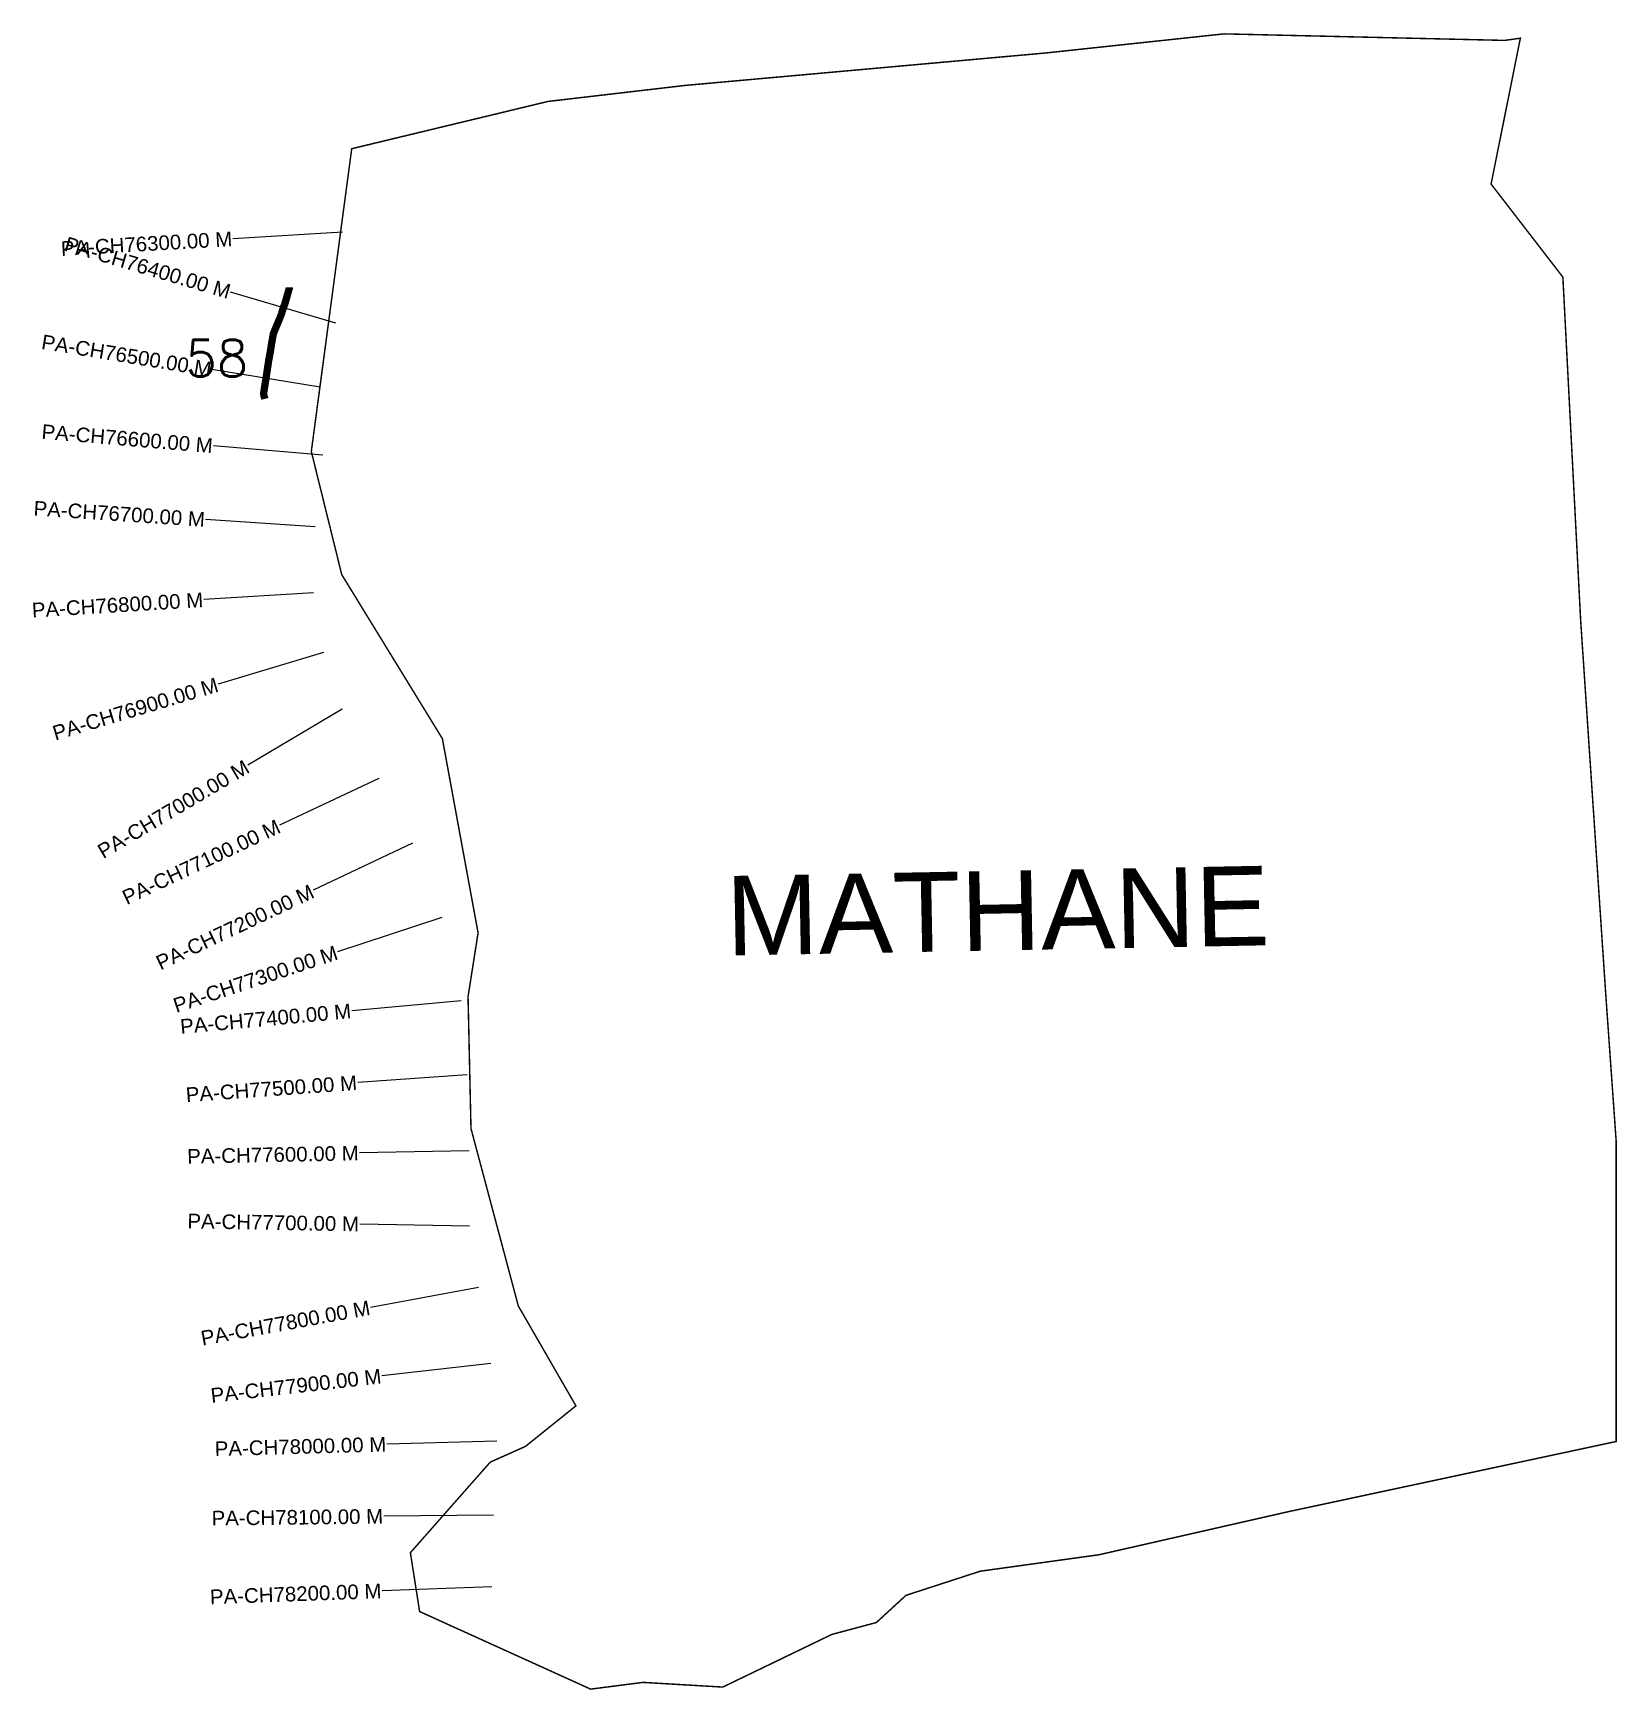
# Model space of a CAD drawing. Header units: metres. Extents: x 260476 to 262641, y 2162895 to 2165158.
import ezdxf
from ezdxf.enums import TextEntityAlignment as Align

# ---------------------------------------------------------------- set-up
doc = ezdxf.new("R2010")
doc.units = ezdxf.units.M
for name, color, linetype in [('ARTIFICIALLY PROTECTED', 4, 'Continuous'), ('CS', 134, 'Continuous'), ('CSMark', 6, 'Continuous'), ('VILLAGE NAME', 250, 'Continuous')]:
    doc.layers.add(name, color=color, linetype=linetype)
doc.styles.add('DynamicDimensions', font='arial.ttf')
doc.styles.get("Standard").update_dxf_attribs({"font": 'simplex.shx'})

msp = doc.modelspace()

# ---------------------------------------------------------------- linework, layer by layer
at = {"color": 6, "const_width": 2, "flags": 128}
msp.add_lwpolyline([(260911.8, 2165000.3), (261180.1, 2165064.9), (261367.7, 2165086.8), (261860.1, 2165131.1), (262103.8, 2165157.2), (262487.4, 2165148.3), (262508.8, 2165151.3), (262468.8, 2164952), (262566.9, 2164824.9), (262591.2, 2164356), (262625.5, 2163845), (262639.7, 2163644.8), (262639.7, 2163234), (262190.7, 2163137.9), (261933.1, 2163079.3), (261770.7, 2163056.8), (261669.2, 2163023.8), (261628.8, 2162986.7), (261567.9, 2162970.4), (261418.9, 2162898.5), (261309.9, 2162904.9), (261238.3, 2162895.7), (261004.6, 2163001.7), (260992, 2163082.1), (261101.1, 2163205.8), (261149.2, 2163227.3), (261218.2, 2163282.7), (261139.5, 2163419.2), (261074.8, 2163661.6), (261070.8, 2163841.7), (261084.5, 2163929), (261035.7, 2164194.3), (260898.2, 2164418.4), (260856.6, 2164586.6), (260880.4, 2164764.8), (260911.8, 2165000.3)], dxfattribs=at)
at = {"layer": 'ARTIFICIALLY PROTECTED', "const_width": 10, "flags": 128}
msp.add_lwpolyline([(260826.7, 2164810.8), (260826.7, 2164810.1), (260820.2, 2164787.5), (260818.3, 2164783.1), (260815.6, 2164773.8), (260811.1, 2164762.8), (260807.3, 2164753.8), (260804.8, 2164747.6), (260802.6, 2164735.7), (260800.8, 2164724), (260798.6, 2164712.3), (260794.9, 2164687.8), (260791.3, 2164665.4), (260793.1, 2164658.5)], dxfattribs=at)
at = {"layer": 'CS'}
for p, q in [((260899.3, 2164886.1), (260749.5, 2164877.4)), ((260890.2, 2164761.9), (260746.4, 2164804.3)), ((260868.7, 2164674.3), (260720.7, 2164698.6)), ((260872.4, 2164581.8), (260722.9, 2164594.3)), ((260861.9, 2164483.7), (260712.2, 2164493.6)), ((260859.5, 2164393.3), (260709.8, 2164384.2)), ((260873.2, 2164311.8), (260729.5, 2164268.8)), ((260899, 2164234.6), (260769.9, 2164158.2)), ((260948.9, 2164140), (260813.2, 2164076.1)), ((260994.8, 2164051.3), (260859.2, 2163987.2)), ((261034.9, 2163950), (260892.5, 2163902.9)), ((261061.3, 2163836.2), (260911.9, 2163822.5)), ((261069.6, 2163735.1), (260920, 2163724.4)), ((261072.4, 2163631.2), (260922.4, 2163628.3)), ((261072.7, 2163528.4), (260922.8, 2163531.1)), ((261085.1, 2163444.3), (260937.5, 2163417.3)), ((261102.1, 2163340.7), (260953.1, 2163323.6)), ((261110, 2163234.5), (260960, 2163230.4)), ((261105.7, 2163133.4), (260955.8, 2163131.8)), ((261103.3, 2163035.4), (260953.4, 2163030))]:
    msp.add_line(p, q, dxfattribs=at)

# ---------------------------------------------------------------- texts
at = {"insert": (260684.6, 2164739.1), "char_height": 50, "attachment_point": 1}
msp.add_mtext_dynamic_manual_height_columns('58', width=84.374, gutter_width=1, heights=[0], dxfattribs=at)
at = {"layer": 'CSMark', "style": 'DynamicDimensions'}
for s, rotation, p in [('PA-CH76300.00 M', 3.3192, (260748.5, 2164877.3)), ('PA-CH76400.00 M', 343.5585, (260745.4, 2164804.6)), ('PA-CH76500.00 M', 350.6628, (260719.7, 2164698.8)), ('PA-CH76600.00 M', 355.2068, (260721.9, 2164594.4)), ('PA-CH76700.00 M', 356.2045, (260711.2, 2164493.7)), ('PA-CH76800.00 M', 3.5051, (260708.8, 2164384.1)), ('PA-CH76900.00 M', 16.6775, (260728.5, 2164268.5)), ('PA-CH77000.00 M', 30.6185, (260769, 2164157.7)), ('PA-CH77100.00 M', 25.1861, (260812.3, 2164075.7)), ('PA-CH77200.00 M', 25.285, (260858.3, 2163986.8)), ('PA-CH77300.00 M', 18.3143, (260891.5, 2163902.6)), ('PA-CH77400.00 M', 5.2718, (260910.9, 2163822.4)), ('PA-CH77500.00 M', 4.0904, (260919, 2163724.3)), ('PA-CH77600.00 M', 1.1393, (260921.4, 2163628.2)), ('PA-CH77700.00 M', 358.9617, (260921.8, 2163531.1)), ('PA-CH77800.00 M', 10.3904, (260936.6, 2163417.1)), ('PA-CH77900.00 M', 6.5701, (260952.1, 2163323.5)), ('PA-CH78000.00 M', 1.5776, (260959, 2163230.4)), ('PA-CH78100.00 M', 0.6254, (260954.8, 2163131.8)), ('PA-CH78200.00 M', 2.0516, (260952.4, 2163030))]:
    msp.add_text(s, height=20, rotation=rotation, dxfattribs=at).set_placement(p, align=Align.MIDDLE_RIGHT)
at = {"layer": 'VILLAGE NAME', "insert": (261422.2, 2164006.5), "char_height": 108.748, "attachment_point": 1, "rotation": 1.1028}
msp.add_mtext_dynamic_manual_height_columns('{\\fArial|b0|i0|c0|p34;MATHANE}', width=726.929, gutter_width=543.7, heights=[0], dxfattribs=at)

doc.saveas('drawing.dxf')
